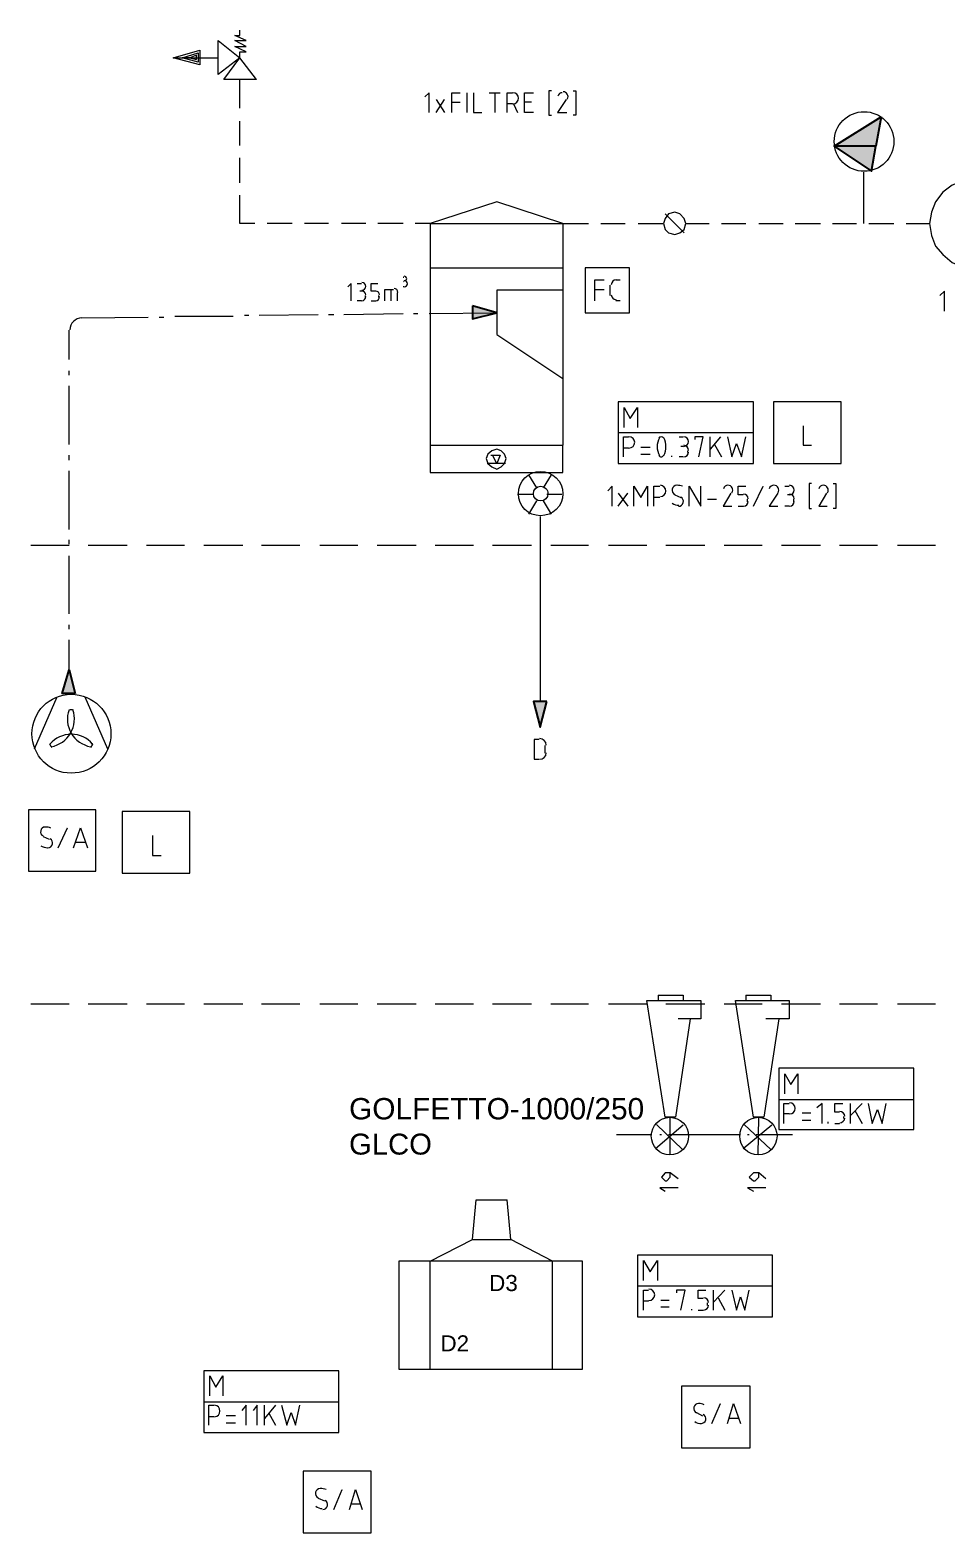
# Model space of a CAD drawing. Header units: millimetres. Extents: x 7 to 416, y 7 to 290.
# Drawn here: x 203.3 to 248, y 154.2 to 227.6 of the extents above; entities that cross this region are included whole.
import ezdxf

# ---------------------------------------------------------------- set-up
doc = ezdxf.new("R2010")
doc.units = ezdxf.units.MM
doc.header["$MEASUREMENT"] = 0
doc.layers.get('0').update_dxf_attribs({"linetype": 'CONTINUOUS'})
doc.styles.add('Arial$001', font='arial.ttf', dxfattribs={"height": 1.786464})

msp = doc.modelspace()

# ---------------------------------------------------------------- hatches: boundary and pattern name
at = {"true_color": 0x000007}
h = msp.add_hatch(color=0, dxfattribs=at)
h.paths.add_polyline_path([(244.82, 223.376), (244.572, 221.936), (242.536, 221.936)])
h.paths.add_polyline_path([(244.572, 221.936), (242.536, 221.936), (244.356, 220.712)])
at = {"true_color": 0x000006}
for points in [[(224.865, 214.143), (224.865, 213.498), (226.056, 213.795)], [(205.473, 195.197), (204.827, 195.197), (205.175, 196.355)]]:
    msp.add_hatch(color=0, dxfattribs=at).paths.add_polyline_path(points)
at = {"true_color": 0x000007}
msp.add_hatch(color=0, dxfattribs=at).paths.add_polyline_path([(228.505, 194.817), (227.843, 194.817), (228.174, 193.559)])

# ---------------------------------------------------------------- linework, layer by layer
at = {"color": 0, "linetype": 'Continuous', "lineweight": 15, "true_color": 0x000007}
for points in [[(214.325, 225.196), (213.514, 226.255), (212.455, 225.444), (212.455, 227.099), (213.514, 226.255), (213.514, 226.553), (213.812, 226.553), (213.266, 226.801), (213.812, 226.801), (213.266, 227.099), (213.812, 227.099), (213.266, 227.347), (213.514, 227.347), (213.514, 227.612)], [(210.254, 226.255), (211.065, 226.255), (211.396, 226.172), (211.396, 226.387), (211.065, 226.255), (210.685, 226.255), (211.479, 226.503), (211.479, 226.04), (210.685, 226.255)], [(211.148, 226.255), (211.065, 226.255), (211.065, 226.255)], [(211.148, 226.255), (212.455, 226.255), (212.455, 226.255)], [(214.325, 225.196), (212.72, 225.196), (213.514, 226.255)], [(222.747, 223.591), (222.747, 224.55), (222.548, 224.352)], [(223.094, 223.591), (223.508, 224.22), (223.508, 224.22)], [(223.094, 224.22), (223.508, 223.591), (223.508, 223.591)], [(223.856, 223.591), (223.856, 224.55), (224.269, 224.55)], [(223.856, 224.087), (224.269, 224.087), (224.269, 224.087)], [(224.617, 223.591), (224.617, 224.55), (224.617, 224.55)], [(224.914, 224.55), (224.914, 223.591), (225.328, 223.591)], [(225.676, 224.55), (226.222, 224.55), (226.222, 224.55)], [(225.973, 223.591), (225.973, 224.55), (225.973, 224.55)], [(226.569, 223.591), (226.569, 224.55), (226.817, 224.55)], [(226.817, 224.004), (226.569, 224.004), (226.569, 224.004)], [(226.867, 224.004), (227.066, 223.591), (227.066, 223.591)], [(227.843, 223.591), (227.413, 223.591), (227.413, 224.55), (227.843, 224.55)], [(227.744, 224.087), (227.413, 224.087), (227.413, 224.087)], [(228.72, 224.65), (228.604, 224.65), (228.604, 223.458), (228.72, 223.458)], [(229.448, 224.22), (229.018, 223.591), (229.481, 223.591)], [(229.779, 224.65), (229.911, 224.65), (229.911, 223.458), (229.779, 223.458)], [(243.976, 218.164), (243.976, 220.662), (243.976, 220.662)], [(229.283, 218.164), (226.056, 219.223), (222.797, 218.164), (222.797, 207.326), (229.283, 207.326)], [(229.283, 218.164), (226.056, 219.223), (222.797, 218.164), (222.797, 207.326), (229.283, 207.326)], [(222.797, 218.164), (229.283, 218.164), (229.283, 218.164)], [(222.797, 218.164), (229.283, 218.164), (229.283, 218.164)], [(229.283, 218.164), (229.283, 207.326), (229.283, 207.326)], [(229.283, 218.164), (229.283, 207.326), (229.283, 207.326)], [(222.797, 215.996), (229.283, 215.996), (229.283, 215.996)], [(222.797, 215.996), (229.283, 215.996), (229.283, 215.996)], [(230.838, 214.391), (230.838, 215.417), (231.301, 215.417)], [(230.838, 214.391), (230.838, 215.417), (231.301, 215.417)], [(231.599, 214.639), (231.599, 215.152), (231.599, 215.152)], [(231.599, 214.639), (231.599, 215.152), (231.599, 215.152)], [(231.864, 215.417), (232.079, 215.417), (232.079, 215.417)], [(231.864, 215.417), (232.079, 215.417), (232.079, 215.417)], [(229.283, 214.904), (226.056, 214.904), (226.056, 212.736), (229.283, 210.585)], [(229.283, 214.904), (226.056, 214.904), (226.056, 212.736), (229.283, 210.585)], [(230.838, 214.937), (231.301, 214.937), (231.301, 214.937)], [(230.838, 214.937), (231.301, 214.937), (231.301, 214.937)], [(232.079, 214.391), (231.864, 214.391), (231.864, 214.391)], [(232.079, 214.391), (231.864, 214.391), (231.864, 214.391)], [(247.914, 213.878), (247.914, 214.854), (247.699, 214.639)], [(222.797, 207.326), (222.797, 206.002), (229.283, 206.002), (229.283, 207.326)], [(226.486, 206.432), (225.593, 206.432), (225.593, 206.432)], [(225.758, 206.846), (226.222, 206.846), (226.056, 206.432), (225.841, 206.846)], [(228.009, 205.241), (227.628, 205.886), (227.628, 205.886)], [(228.009, 205.241), (227.628, 205.886), (227.628, 205.886)], [(228.34, 205.241), (228.72, 205.886), (228.72, 205.886)], [(228.34, 205.241), (228.72, 205.886), (228.72, 205.886)], [(227.066, 204.943), (227.843, 204.943), (227.843, 204.943)], [(227.066, 204.943), (227.843, 204.943), (227.843, 204.943)], [(228.505, 204.943), (229.233, 204.943), (229.233, 204.943)], [(228.505, 204.943), (229.233, 204.943), (229.233, 204.943)], [(231.682, 204.347), (231.682, 205.324), (231.483, 205.109)], [(231.98, 204.347), (232.46, 204.993), (232.46, 204.993)], [(231.98, 204.993), (232.46, 204.347), (232.46, 204.347)], [(232.741, 204.347), (232.741, 205.324), (233.088, 204.778), (233.419, 205.324), (233.419, 204.347)], [(233.717, 204.347), (233.717, 205.324), (234.015, 205.324)], [(234.743, 204.91), (235.041, 204.778), (235.041, 204.778)], [(235.455, 204.347), (235.455, 205.324), (236.017, 204.347), (236.017, 205.324)], [(237.49, 204.993), (237.109, 204.347), (237.539, 204.347)], [(238.085, 204.91), (237.837, 204.91), (237.837, 205.324), (238.218, 205.324)], [(238.598, 204.347), (239.062, 205.324), (239.062, 205.324)], [(239.773, 204.993), (239.359, 204.347), (239.773, 204.347)], [(240.121, 205.324), (240.336, 205.324), (240.336, 205.324)], [(240.336, 204.91), (240.253, 204.91), (240.253, 204.91)], [(241.428, 205.456), (241.312, 205.456), (241.312, 204.232), (241.428, 204.232)], [(242.156, 204.993), (241.775, 204.347), (242.189, 204.347)], [(242.487, 205.456), (242.619, 205.456), (242.619, 204.232), (242.487, 204.232)], [(227.628, 203.967), (228.009, 204.612), (228.009, 204.612)], [(227.628, 203.967), (228.009, 204.612), (228.009, 204.612)], [(228.72, 203.967), (228.34, 204.612), (228.34, 204.612)], [(228.72, 203.967), (228.34, 204.612), (228.34, 204.612)], [(234.015, 204.778), (233.717, 204.778), (233.717, 204.778)], [(236.348, 204.695), (236.778, 204.695), (236.778, 204.695)], [(237.837, 204.347), (238.085, 204.347), (238.085, 204.347)], [(238.3, 204.562), (238.3, 204.695), (238.3, 204.695)], [(240.336, 204.347), (240.121, 204.347), (240.121, 204.347)], [(240.551, 204.695), (240.551, 204.562), (240.551, 204.562)], [(228.174, 203.851), (228.174, 194.817), (228.174, 194.817)], [(228.124, 192.963), (227.876, 192.963), (227.876, 191.987)], [(228.422, 192.285), (228.422, 192.666), (228.422, 192.666)], [(227.876, 191.987), (228.124, 191.987), (228.124, 191.987)]]:
    msp.add_lwpolyline(points, dxfattribs=at)
for points in [[(210.254, 226.255), (211.562, 226.635), (211.562, 225.907)], [(244.82, 223.376), (242.536, 221.936), (244.356, 220.712)], [(251.554, 218.164), (251.471, 218.71), (251.256, 219.223), (250.925, 219.686), (250.462, 220.033), (249.949, 220.232), (249.353, 220.315), (248.807, 220.232), (248.294, 220.033), (247.831, 219.686), (247.484, 219.223), (247.285, 218.71), (247.186, 218.164), (247.285, 217.568), (247.484, 217.055), (247.831, 216.641), (248.294, 216.261), (248.807, 216.046), (249.353, 215.996), (249.949, 216.046), (250.462, 216.261), (250.925, 216.641), (251.256, 217.055), (251.471, 217.568)], [(230.375, 213.795), (232.542, 213.795), (232.542, 215.996), (230.375, 215.996)], [(230.375, 213.795), (232.542, 213.795), (232.542, 215.996), (230.375, 215.996)], [(226.519, 206.68), (226.437, 206.896), (226.271, 207.061), (226.056, 207.144), (225.808, 207.061), (225.626, 206.896), (225.543, 206.68), (225.626, 206.432), (225.808, 206.267), (226.056, 206.167), (226.271, 206.267), (226.437, 206.432)]]:
    msp.add_lwpolyline(points, close=True, dxfattribs=at)
at = {"color": 0, "linetype": 'Continuous', "lineweight": 15, "true_color": 0x000004}
msp.add_lwpolyline([(210.254, 226.255), (210.685, 226.255), (210.685, 226.255)], dxfattribs=at)
at = {"color": 0, "linetype": 'Continuous', "lineweight": 15, "true_color": 0x000006}
for points in [[(213.514, 223.789), (213.514, 225.196), (213.514, 225.196)], [(213.514, 221.969), (213.514, 223.161), (213.514, 223.161)], [(213.514, 220.149), (213.514, 221.374), (213.514, 221.374)], [(214.242, 218.164), (213.514, 218.164), (213.514, 219.553)], [(216.062, 218.164), (214.838, 218.164), (214.838, 218.164)], [(217.833, 218.164), (216.658, 218.164), (216.658, 218.164)], [(219.653, 218.164), (218.478, 218.164), (218.478, 218.164)], [(221.489, 218.164), (220.248, 218.164), (220.248, 218.164)], [(222.797, 218.164), (222.069, 218.164), (222.069, 218.164)], [(229.283, 218.164), (230.54, 218.164), (230.54, 218.164)], [(231.136, 218.164), (232.327, 218.164), (232.327, 218.164)], [(232.956, 218.164), (234.197, 218.164), (234.197, 218.164)], [(235.206, 217.7), (234.28, 218.627), (234.28, 218.627)], [(235.289, 218.164), (236.431, 218.164), (236.431, 218.164)], [(237.026, 218.164), (238.218, 218.164), (238.218, 218.164)], [(238.847, 218.164), (240.038, 218.164), (240.038, 218.164)], [(240.634, 218.164), (241.858, 218.164), (241.858, 218.164)], [(242.454, 218.164), (243.628, 218.164), (243.628, 218.164)], [(244.224, 218.164), (245.448, 218.164), (245.448, 218.164)], [(246.044, 218.164), (247.186, 218.164), (247.186, 218.164)], [(213.729, 213.68), (213.944, 213.68), (213.944, 213.68)], [(214.457, 213.68), (217.336, 213.713), (217.336, 213.713)], [(217.833, 213.713), (218.097, 213.713), (218.097, 213.713)], [(218.594, 213.713), (221.489, 213.762), (221.489, 213.762)], [(221.986, 213.762), (222.201, 213.762), (222.201, 213.762)], [(222.747, 213.762), (226.056, 213.795), (226.056, 213.795)], [(205.175, 211.512), (205.175, 212.951), (205.175, 212.951)], [(205.77, 213.547), (209.03, 213.58), (209.03, 213.58)], [(209.576, 213.58), (209.791, 213.58), (209.791, 213.58)], [(210.337, 213.63), (213.183, 213.63), (213.183, 213.63)], [(205.175, 210.751), (205.175, 210.966), (205.175, 210.966)], [(205.175, 207.359), (205.175, 210.238), (205.175, 210.238)], [(241.014, 208.285), (241.014, 207.326), (241.428, 207.326)], [(205.175, 206.598), (205.175, 206.846), (205.175, 206.846)], [(205.175, 203.206), (205.175, 206.085), (205.175, 206.085)], [(205.175, 202.494), (205.175, 202.709), (205.175, 202.709)], [(205.175, 199.102), (205.175, 201.932), (205.175, 201.932)], [(205.175, 198.341), (205.175, 198.556), (205.175, 198.556)], [(205.175, 196.355), (205.175, 197.828), (205.175, 197.828)], [(203.487, 192.5), (204.579, 195.032), (204.579, 195.032)], [(205.936, 195.032), (207.044, 192.5), (207.044, 192.5)], [(206.316, 192.748), (206.3, 192.765), (206.3, 192.765)], [(209.245, 188.264), (209.245, 187.288), (209.659, 187.288)]]:
    msp.add_lwpolyline(points, dxfattribs=at)
at = {"color": 0, "linetype": 'Continuous', "lineweight": -2, "true_color": 0x000007}
for points in [[(244.82, 223.376), (244.572, 221.936), (242.536, 221.936)], [(244.572, 221.936), (242.536, 221.936), (244.356, 220.712)], [(228.505, 194.817), (227.843, 194.817), (228.174, 193.559)]]:
    msp.add_lwpolyline(points, close=True, dxfattribs=at)
at = {"color": 0, "linetype": 'Continuous', "lineweight": 15, "true_color": 0x000006}
for points in [[(235.289, 218.164), (235.206, 218.412), (234.991, 218.627), (234.743, 218.71), (234.445, 218.627), (234.28, 218.412), (234.197, 218.164), (234.28, 217.866), (234.445, 217.7), (234.743, 217.618), (234.991, 217.7), (235.206, 217.866)], [(239.575, 206.432), (242.867, 206.432), (242.867, 209.444), (239.575, 209.444)], [(207.756, 186.428), (211.065, 186.428), (211.065, 189.439), (207.756, 189.439)]]:
    msp.add_lwpolyline(points, close=True, dxfattribs=at)
at = {"color": 0, "linetype": 'Continuous', "lineweight": 15, "true_color": 0x000001}
for points in [[(218.941, 214.391), (218.941, 215.235), (218.776, 215.069)], [(219.239, 215.235), (219.454, 215.235), (219.454, 215.235)], [(220.133, 214.854), (219.917, 214.854), (219.917, 215.235), (220.248, 215.235)], [(221.489, 215.533), (221.522, 215.533), (221.522, 215.533)], [(221.522, 215.318), (221.506, 215.334), (221.506, 215.334)], [(219.454, 214.391), (219.239, 214.391), (219.239, 214.391)], [(219.454, 214.854), (219.371, 214.854), (219.371, 214.854)], [(219.62, 214.639), (219.62, 214.556), (219.62, 214.556)], [(219.917, 214.391), (220.133, 214.391), (220.133, 214.391)], [(220.298, 214.556), (220.298, 214.639), (220.298, 214.639)], [(220.596, 214.391), (220.596, 214.937), (221.01, 214.937)], [(220.894, 214.391), (220.894, 214.937), (220.894, 214.937)], [(221.192, 214.772), (221.192, 214.391), (221.192, 214.391)], [(221.522, 215.069), (221.489, 215.069), (221.489, 215.069)]]:
    msp.add_lwpolyline(points, dxfattribs=at)
at = {"color": 0, "linetype": 'Continuous', "lineweight": -2, "true_color": 0x000006}
for points in [[(224.865, 214.143), (224.865, 213.498), (226.056, 213.795)], [(205.473, 195.197), (204.827, 195.197), (205.175, 196.355)]]:
    msp.add_lwpolyline(points, close=True, dxfattribs=at)
at = {"color": 0, "linetype": 'Continuous', "lineweight": 15, "true_color": 0x000005}
for points in [[(231.98, 206.432), (238.598, 206.432), (238.598, 209.444), (231.98, 209.444)], [(239.823, 173.902), (246.425, 173.902), (246.425, 176.897), (239.823, 176.897)], [(232.923, 164.752), (239.525, 164.752), (239.525, 167.763), (232.923, 167.763)], [(211.744, 159.11), (218.346, 159.11), (218.346, 162.121), (211.744, 162.121)]]:
    msp.add_lwpolyline(points, close=True, dxfattribs=at)
for points in [[(232.278, 208.203), (232.278, 209.179), (232.575, 208.633), (232.923, 209.179), (232.923, 208.203)], [(231.98, 207.954), (238.598, 207.954), (238.598, 207.954)], [(232.245, 206.763), (232.245, 207.739), (232.493, 207.739)], [(232.493, 207.193), (232.245, 207.193), (232.245, 207.193)], [(233.552, 207.226), (233.088, 207.226), (233.088, 207.226)], [(234.958, 207.739), (235.157, 207.739), (235.157, 207.739)], [(235.157, 207.276), (235.041, 207.276), (235.041, 207.276)], [(235.372, 207.061), (235.372, 206.978), (235.372, 206.978)], [(235.918, 206.763), (236.133, 207.739), (235.719, 207.739), (235.719, 207.607)], [(236.48, 206.763), (236.48, 207.739), (236.48, 207.739)], [(236.977, 207.739), (236.48, 207.144), (236.48, 207.144)], [(236.695, 207.359), (237.026, 206.763), (237.026, 206.763)], [(237.324, 207.739), (237.539, 206.763), (237.754, 207.408), (238.003, 206.763), (238.218, 207.739)], [(233.088, 206.896), (233.552, 206.896), (233.552, 206.896)], [(234.611, 206.763), (234.611, 206.813), (234.611, 206.813)], [(235.157, 206.763), (234.958, 206.763), (234.958, 206.763)], [(240.121, 175.639), (240.121, 176.616), (240.418, 176.103), (240.749, 176.616), (240.749, 175.639)], [(239.823, 175.375), (246.425, 175.375), (246.425, 175.375)], [(240.071, 174.2), (240.071, 175.176), (240.336, 175.176)], [(241.941, 174.2), (241.941, 175.176), (241.692, 174.961)], [(242.785, 174.746), (242.569, 174.746), (242.569, 175.176), (242.95, 175.176)], [(243.331, 174.2), (243.331, 175.176), (243.331, 175.176)], [(243.893, 175.176), (243.331, 174.58), (243.331, 174.58)], [(243.546, 174.829), (243.893, 174.2), (243.893, 174.2)], [(244.191, 175.176), (244.39, 174.2), (244.654, 174.878), (244.869, 174.2), (245.068, 175.176)], [(240.336, 174.663), (240.071, 174.663), (240.071, 174.663)], [(241.395, 174.696), (240.964, 174.696), (240.964, 174.696)], [(240.964, 174.365), (241.395, 174.365), (241.395, 174.365)], [(242.239, 174.2), (242.239, 174.283), (242.239, 174.283)], [(242.569, 174.2), (242.785, 174.2), (242.785, 174.2)], [(243, 174.448), (243, 174.531), (243, 174.531)], [(233.221, 166.522), (233.221, 167.499), (233.552, 166.953), (233.899, 167.499), (233.899, 166.522)], [(232.923, 166.274), (239.525, 166.274), (239.525, 166.274)], [(233.221, 165.083), (233.221, 166.059), (233.469, 166.059)], [(235.041, 165.083), (235.256, 166.059), (234.826, 166.059), (234.826, 165.927)], [(236.133, 165.645), (235.885, 165.645), (235.885, 166.059), (236.265, 166.059)], [(236.646, 165.083), (236.646, 166.059), (236.646, 166.059)], [(237.192, 166.059), (236.646, 165.463), (236.646, 165.463)], [(237.539, 166.059), (237.754, 165.083), (237.953, 165.728), (238.168, 165.083), (238.383, 166.059)], [(233.469, 165.513), (233.221, 165.513), (233.221, 165.513)], [(234.478, 165.546), (234.065, 165.546), (234.065, 165.546)], [(234.065, 165.248), (234.478, 165.248), (234.478, 165.248)], [(236.348, 165.298), (236.348, 165.43), (236.348, 165.43)], [(236.861, 165.679), (237.192, 165.083), (237.192, 165.083)], [(235.587, 165.083), (235.587, 165.133), (235.587, 165.133)], [(235.885, 165.083), (236.133, 165.083), (236.133, 165.083)], [(212.041, 160.897), (212.041, 161.873), (212.339, 161.31), (212.67, 161.873), (212.67, 160.897)], [(211.744, 160.599), (218.346, 160.599), (218.346, 160.599)], [(211.992, 159.457), (211.992, 160.433), (212.24, 160.433)], [(213.812, 159.457), (213.812, 160.433), (213.597, 160.169)], [(214.358, 159.457), (214.358, 160.433), (214.159, 160.169)], [(214.705, 159.457), (214.705, 160.433), (214.705, 160.433)], [(215.251, 160.433), (214.705, 159.788), (214.705, 159.788)], [(214.92, 160.053), (215.251, 159.457), (215.251, 159.457)], [(215.549, 160.433), (215.797, 159.457), (216.013, 160.086), (216.228, 159.457), (216.443, 160.433)], [(212.24, 159.871), (211.992, 159.871), (211.992, 159.871)], [(213.299, 159.92), (212.836, 159.92), (212.836, 159.92)], [(212.836, 159.573), (213.299, 159.573), (213.299, 159.573)]]:
    msp.add_lwpolyline(points, dxfattribs=at)
at = {"color": 0, "linetype": 'Continuous', "lineweight": 20, "true_color": 0xbababa}
for points in [[(203.305, 202.445), (205.175, 202.445), (205.175, 202.445)], [(206.101, 202.445), (208.004, 202.445), (208.004, 202.445)], [(208.947, 202.445), (210.8, 202.445), (210.8, 202.445)], [(211.744, 202.445), (213.646, 202.445), (213.646, 202.445)], [(214.573, 202.445), (216.443, 202.445), (216.443, 202.445)], [(217.419, 202.445), (219.272, 202.445), (219.272, 202.445)], [(220.215, 202.445), (222.118, 202.445), (222.118, 202.445)], [(223.045, 202.445), (224.914, 202.445), (224.914, 202.445)], [(225.841, 202.445), (227.744, 202.445), (227.744, 202.445)], [(228.687, 202.445), (230.54, 202.445), (230.54, 202.445)], [(231.516, 202.445), (233.386, 202.445), (233.386, 202.445)], [(234.313, 202.445), (236.216, 202.445), (236.216, 202.445)], [(237.159, 202.445), (239.012, 202.445), (239.012, 202.445)], [(239.955, 202.445), (241.858, 202.445), (241.858, 202.445)], [(242.785, 202.445), (244.654, 202.445), (244.654, 202.445)], [(245.631, 202.445), (247.484, 202.445), (247.484, 202.445)], [(203.305, 180.041), (205.175, 180.041), (205.175, 180.041)], [(206.101, 180.041), (208.004, 180.041), (208.004, 180.041)], [(208.947, 180.041), (210.8, 180.041), (210.8, 180.041)], [(211.744, 180.041), (213.646, 180.041), (213.646, 180.041)], [(214.573, 180.041), (216.443, 180.041), (216.443, 180.041)], [(217.419, 180.041), (219.272, 180.041), (219.272, 180.041)], [(220.215, 180.041), (222.118, 180.041), (222.118, 180.041)], [(223.045, 180.041), (224.914, 180.041), (224.914, 180.041)], [(225.841, 180.041), (227.744, 180.041), (227.744, 180.041)], [(228.687, 180.041), (230.54, 180.041), (230.54, 180.041)], [(231.516, 180.041), (233.386, 180.041), (233.386, 180.041)], [(234.313, 180.041), (236.216, 180.041), (236.216, 180.041)], [(237.159, 180.041), (239.012, 180.041), (239.012, 180.041)], [(239.955, 180.041), (241.858, 180.041), (241.858, 180.041)], [(242.785, 180.041), (244.654, 180.041), (244.654, 180.041)], [(245.631, 180.041), (247.484, 180.041), (247.484, 180.041)]]:
    msp.add_lwpolyline(points, dxfattribs=at)
at = {"color": 0, "linetype": 'Continuous', "lineweight": 15, "true_color": 0x000003}
for points in [[(203.189, 186.527), (206.482, 186.527), (206.482, 189.522), (203.189, 189.522)], [(235.074, 158.349), (238.433, 158.349), (238.433, 161.36), (235.074, 161.36)], [(216.608, 154.195), (219.917, 154.195), (219.917, 157.207), (216.608, 157.207)]]:
    msp.add_lwpolyline(points, close=True, dxfattribs=at)
for points in [[(203.901, 188.215), (204.198, 188.082), (204.198, 188.082)], [(204.629, 187.669), (205.092, 188.645), (205.092, 188.645)], [(205.39, 187.669), (205.721, 188.645), (206.068, 187.669)], [(205.936, 187.917), (205.506, 187.917), (205.506, 187.917)], [(235.802, 160.086), (236.1, 159.92), (236.1, 159.92)], [(236.563, 159.54), (236.977, 160.516), (236.977, 160.516)], [(237.324, 159.54), (237.622, 160.516), (237.953, 159.54)], [(237.87, 159.788), (237.407, 159.788), (237.407, 159.788)], [(217.336, 155.9), (217.634, 155.767), (217.634, 155.767)], [(218.097, 155.337), (218.511, 156.313), (218.511, 156.313)], [(218.859, 155.337), (219.156, 156.313), (219.487, 155.337)], [(219.405, 155.602), (218.941, 155.602), (218.941, 155.602)]]:
    msp.add_lwpolyline(points, dxfattribs=at)
at = {"color": 0, "linetype": 'Continuous', "lineweight": 5, "true_color": 0x000007}
for points in [[(234.28, 174.498), (233.386, 180.206), (235.67, 180.206)], [(233.932, 180.471), (233.932, 180.206), (233.932, 180.206)], [(233.932, 180.471), (235.157, 180.471), (235.157, 180.471)], [(235.67, 180.206), (236.017, 180.206), (236.017, 179.313), (234.908, 179.313)], [(235.157, 180.471), (235.157, 180.206), (235.157, 180.206)], [(238.598, 174.498), (237.705, 180.206), (239.988, 180.206)], [(238.218, 180.471), (238.218, 180.206), (238.218, 180.206)], [(238.218, 180.471), (239.442, 180.471), (239.442, 180.471)], [(239.988, 180.206), (240.336, 180.206), (240.336, 179.313), (239.194, 179.313)], [(239.442, 180.471), (239.442, 180.206), (239.442, 180.206)], [(235.504, 179.313), (234.776, 174.498), (234.28, 174.498)], [(239.823, 179.313), (239.095, 174.498), (238.598, 174.498)], [(235.157, 174.117), (233.8, 172.959), (233.8, 172.959)], [(233.85, 174.15), (235.124, 172.926), (235.124, 172.926)], [(234.528, 172.661), (234.528, 174.498), (234.528, 174.498)], [(239.492, 174.117), (238.085, 172.959), (238.085, 172.959)], [(238.135, 174.15), (239.442, 172.926), (239.442, 172.926)], [(238.813, 172.661), (238.847, 174.498), (238.847, 174.498)], [(233.634, 173.637), (231.897, 173.637), (231.897, 173.637)], [(234.098, 173.637), (234.015, 173.637), (234.015, 173.637)], [(236.183, 173.637), (234.445, 173.637), (234.445, 173.637)], [(237.953, 173.637), (236.183, 173.637), (236.183, 173.637)], [(238.383, 173.637), (238.3, 173.637), (238.3, 173.637)], [(240.501, 173.637), (238.714, 173.637), (238.714, 173.637)], [(234.908, 171.486), (234.528, 171.784), (234.28, 171.784), (234.098, 171.569), (234.28, 171.404), (234.362, 171.404), (234.528, 171.569), (234.528, 171.784)], [(239.194, 171.486), (238.847, 171.784), (238.598, 171.784), (238.383, 171.569), (238.598, 171.404), (238.681, 171.404), (238.847, 171.569), (238.847, 171.784)], [(222.797, 167.466), (224.865, 168.525), (225.047, 170.46)], [(225.047, 170.46), (226.569, 170.46), (226.569, 170.46)], [(228.77, 167.466), (226.735, 168.525), (226.569, 170.46)], [(234.908, 171.056), (234.015, 171.056), (234.28, 170.891)], [(239.194, 171.056), (238.3, 171.056), (238.598, 170.891)], [(224.865, 168.525), (226.735, 168.525), (226.735, 168.525)], [(222.797, 162.204), (222.797, 167.466), (222.797, 167.466)], [(228.77, 162.204), (228.77, 167.466), (228.77, 167.466)]]:
    msp.add_lwpolyline(points, dxfattribs=at)
msp.add_lwpolyline([(230.242, 162.204), (230.242, 167.466), (221.274, 167.466), (221.274, 162.204)], close=True, dxfattribs=at)
at = {"color": 0, "linetype": 'Continuous', "lineweight": 15, "true_color": 0x000007}
for points, knots in [([(226.834, 224.004), (226.999, 224.004), (227.115, 224.137), (227.115, 224.286), (227.115, 224.286), (227.115, 224.435), (226.999, 224.55), (226.834, 224.55)], [0, 0, 0, 0, 0.125, 0.125, 0.125, 0.125, 1, 1, 1, 1]), ([(229.498, 224.236), (229.547, 224.319), (229.547, 224.402), (229.498, 224.484), (229.498, 224.484), (229.465, 224.55), (229.382, 224.6), (229.299, 224.6)], [0, 0, 0, 0, 0.125, 0.125, 0.125, 0.125, 1, 1, 1, 1]), ([(245.448, 222.168), (245.448, 222.979), (244.803, 223.624), (243.992, 223.624), (243.992, 223.624), (243.182, 223.624), (242.536, 222.979), (242.536, 222.168), (242.536, 222.168), (242.536, 221.357), (243.182, 220.712), (243.992, 220.712), (243.992, 220.712), (244.803, 220.712), (245.448, 221.357), (245.448, 222.168)], [0, 0, 0, 0, 0.0625, 0.0625, 0.0625, 0.0625, 0.125, 0.125, 0.125, 0.125, 0.1875, 0.1875, 0.1875, 0.1875, 1, 1, 1, 1]), ([(229.283, 204.96), (229.283, 205.572), (228.786, 206.052), (228.191, 206.052), (228.191, 206.052), (227.595, 206.052), (227.115, 205.572), (227.115, 204.96), (227.115, 204.96), (227.115, 204.364), (227.595, 203.884), (228.191, 203.884), (228.191, 203.884), (228.786, 203.884), (229.283, 204.364), (229.283, 204.96)], [0, 0, 0, 0, 0.0625, 0.0625, 0.0625, 0.0625, 0.125, 0.125, 0.125, 0.125, 0.1875, 0.1875, 0.1875, 0.1875, 1, 1, 1, 1]), ([(229.283, 204.96), (229.283, 205.572), (228.786, 206.052), (228.191, 206.052), (228.191, 206.052), (227.595, 206.052), (227.115, 205.572), (227.115, 204.96), (227.115, 204.96), (227.115, 204.364), (227.595, 203.884), (228.191, 203.884), (228.191, 203.884), (228.786, 203.884), (229.283, 204.364), (229.283, 204.96)], [0, 0, 0, 0, 0.0625, 0.0625, 0.0625, 0.0625, 0.125, 0.125, 0.125, 0.125, 0.1875, 0.1875, 0.1875, 0.1875, 1, 1, 1, 1]), ([(228.555, 204.96), (228.555, 205.158), (228.389, 205.324), (228.191, 205.324), (228.191, 205.324), (227.992, 205.324), (227.843, 205.158), (227.843, 204.96), (227.843, 204.96), (227.843, 204.761), (227.992, 204.612), (228.191, 204.612), (228.191, 204.612), (228.389, 204.612), (228.555, 204.761), (228.555, 204.96)], [0, 0, 0, 0, 0.0625, 0.0625, 0.0625, 0.0625, 0.125, 0.125, 0.125, 0.125, 0.1875, 0.1875, 0.1875, 0.1875, 1, 1, 1, 1]), ([(228.555, 204.96), (228.555, 205.158), (228.389, 205.324), (228.191, 205.324), (228.191, 205.324), (227.992, 205.324), (227.843, 205.158), (227.843, 204.96), (227.843, 204.96), (227.843, 204.761), (227.992, 204.612), (228.191, 204.612), (228.191, 204.612), (228.389, 204.612), (228.555, 204.761), (228.555, 204.96)], [0, 0, 0, 0, 0.0625, 0.0625, 0.0625, 0.0625, 0.125, 0.125, 0.125, 0.125, 0.1875, 0.1875, 0.1875, 0.1875, 1, 1, 1, 1]), ([(234.048, 204.827), (234.197, 204.827), (234.313, 204.943), (234.313, 205.092), (234.313, 205.092), (234.313, 205.241), (234.197, 205.373), (234.048, 205.373)], [0, 0, 0, 0, 0.125, 0.125, 0.125, 0.125, 1, 1, 1, 1]), ([(234.842, 205.373), (234.743, 205.373), (234.644, 205.291), (234.627, 205.191), (234.627, 205.191), (234.594, 205.092), (234.644, 204.976), (234.743, 204.926)], [0, 0, 0, 0, 0.125, 0.125, 0.125, 0.125, 1, 1, 1, 1]), ([(237.539, 205.009), (237.589, 205.092), (237.589, 205.175), (237.556, 205.257), (237.556, 205.257), (237.506, 205.324), (237.424, 205.373), (237.341, 205.373)], [0, 0, 0, 0, 0.125, 0.125, 0.125, 0.125, 1, 1, 1, 1]), ([(239.79, 205.009), (239.839, 205.092), (239.839, 205.175), (239.79, 205.257), (239.79, 205.257), (239.757, 205.324), (239.674, 205.373), (239.591, 205.373)], [0, 0, 0, 0, 0.125, 0.125, 0.125, 0.125, 1, 1, 1, 1]), ([(240.352, 204.91), (240.485, 204.91), (240.584, 205.009), (240.584, 205.142), (240.584, 205.142), (240.584, 205.257), (240.485, 205.373), (240.352, 205.373)], [0, 0, 0, 0, 0.125, 0.125, 0.125, 0.125, 1, 1, 1, 1]), ([(242.205, 205.009), (242.255, 205.092), (242.255, 205.175), (242.205, 205.257), (242.205, 205.257), (242.172, 205.324), (242.09, 205.373), (242.007, 205.373)], [0, 0, 0, 0, 0.125, 0.125, 0.125, 0.125, 1, 1, 1, 1]), ([(234.925, 204.347), (235.041, 204.347), (235.14, 204.43), (235.157, 204.529), (235.157, 204.529), (235.19, 204.645), (235.14, 204.744), (235.041, 204.794)], [0, 0, 0, 0, 0.125, 0.125, 0.125, 0.125, 1, 1, 1, 1])]:
    msp.add_open_spline(points, degree=3, knots=knots, dxfattribs=at)
for points in [[(229.25, 224.55), (229.15, 224.567), (229.051, 224.484), (229.035, 224.385)], [(231.88, 215.417), (231.748, 215.417), (231.649, 215.301), (231.649, 215.169)], [(231.88, 215.417), (231.748, 215.417), (231.649, 215.301), (231.649, 215.169)], [(231.649, 214.672), (231.649, 214.54), (231.748, 214.441), (231.88, 214.441)], [(231.649, 214.672), (231.649, 214.54), (231.748, 214.441), (231.88, 214.441)], [(235.124, 205.324), (235.041, 205.357), (234.942, 205.373), (234.859, 205.373)], [(237.341, 205.373), (237.242, 205.373), (237.142, 205.307), (237.126, 205.208)], [(238.334, 204.711), (238.334, 204.844), (238.234, 204.943), (238.102, 204.943)], [(239.591, 205.373), (239.492, 205.373), (239.393, 205.307), (239.359, 205.208)], [(240.584, 204.711), (240.584, 204.844), (240.485, 204.943), (240.352, 204.943)], [(242.007, 205.373), (241.908, 205.373), (241.808, 205.307), (241.775, 205.208)], [(234.627, 204.496), (234.726, 204.43), (234.826, 204.397), (234.942, 204.397)], [(238.102, 204.347), (238.234, 204.347), (238.334, 204.463), (238.334, 204.579)], [(240.352, 204.347), (240.485, 204.347), (240.584, 204.463), (240.584, 204.579)], [(228.472, 192.682), (228.472, 192.864), (228.323, 192.997), (228.158, 192.997)], [(228.158, 191.987), (228.323, 191.987), (228.472, 192.12), (228.472, 192.302)]]:
    msp.add_open_spline(points, degree=3, dxfattribs=at)
at = {"color": 0, "linetype": 'Continuous', "lineweight": 15, "true_color": 0x000001}
for points in [[(219.471, 214.904), (219.57, 214.904), (219.653, 214.987), (219.653, 215.086), (219.653, 215.086), (219.653, 215.202), (219.57, 215.285), (219.471, 215.285)], [(221.539, 215.367), (221.605, 215.367), (221.655, 215.417), (221.655, 215.467), (221.655, 215.467), (221.655, 215.533), (221.605, 215.582), (221.539, 215.582)], [(221.539, 215.069), (221.622, 215.069), (221.688, 215.136), (221.688, 215.218), (221.688, 215.218), (221.688, 215.301), (221.622, 215.367), (221.539, 215.367)]]:
    msp.add_open_spline(points, degree=3, knots=[0, 0, 0, 0, 0.125, 0.125, 0.125, 0.125, 1, 1, 1, 1], dxfattribs=at)
for points in [[(219.653, 214.672), (219.653, 214.772), (219.57, 214.854), (219.471, 214.854)], [(219.471, 214.391), (219.57, 214.391), (219.653, 214.474), (219.653, 214.59)], [(220.331, 214.672), (220.331, 214.772), (220.248, 214.854), (220.149, 214.854)], [(220.149, 214.391), (220.248, 214.391), (220.331, 214.474), (220.331, 214.59)], [(221.225, 214.788), (221.225, 214.904), (221.142, 214.987), (221.043, 214.987)]]:
    msp.add_open_spline(points, degree=3, dxfattribs=at)
at = {"color": 0, "linetype": 'Continuous', "lineweight": 15, "true_color": 0x000006}
for points in [[(205.787, 213.547), (205.473, 213.547), (205.208, 213.282), (205.208, 212.968)], [(205.175, 194.403), (205.026, 194.039), (205.075, 193.609), (205.274, 193.261)], [(205.274, 194.403), (205.241, 194.403), (205.208, 194.403), (205.175, 194.386)], [(205.241, 193.261), (205.439, 193.609), (205.489, 194.039), (205.357, 194.403)], [(205.39, 194.386), (205.357, 194.403), (205.324, 194.403), (205.274, 194.403)], [(205.274, 193.212), (204.877, 193.212), (204.496, 193.03), (204.232, 192.732)], [(204.298, 192.599), (204.695, 192.682), (205.042, 192.914), (205.241, 193.261)], [(205.274, 193.261), (205.473, 192.914), (205.82, 192.682), (206.217, 192.599)], [(206.316, 192.732), (206.068, 193.03), (205.688, 193.212), (205.274, 193.212)], [(204.215, 192.748), (204.248, 192.682), (204.281, 192.616), (204.331, 192.566)], [(206.234, 192.566), (206.267, 192.616), (206.3, 192.682), (206.333, 192.748)]]:
    msp.add_open_spline(points, degree=3, dxfattribs=at)
at = {"color": 0, "linetype": 'Continuous', "lineweight": 15, "true_color": 0x000005}
for points in [[(232.509, 207.193), (232.675, 207.193), (232.791, 207.309), (232.791, 207.475), (232.791, 207.475), (232.791, 207.624), (232.675, 207.739), (232.509, 207.739)], [(234.197, 207.69), (234.18, 207.723), (234.131, 207.739), (234.081, 207.739), (234.081, 207.739), (234.032, 207.739), (233.998, 207.723), (233.965, 207.69)], [(235.19, 207.276), (235.306, 207.276), (235.421, 207.375), (235.421, 207.508), (235.421, 207.508), (235.421, 207.64), (235.306, 207.739), (235.19, 207.739)], [(233.965, 206.829), (233.998, 206.796), (234.032, 206.763), (234.081, 206.763), (234.081, 206.763), (234.131, 206.763), (234.18, 206.796), (234.197, 206.829)], [(240.352, 174.663), (240.501, 174.663), (240.634, 174.779), (240.634, 174.928), (240.634, 174.928), (240.634, 175.093), (240.501, 175.209), (240.352, 175.209)], [(233.485, 165.546), (233.634, 165.546), (233.767, 165.679), (233.767, 165.827), (233.767, 165.827), (233.767, 165.976), (233.634, 166.109), (233.485, 166.109)], [(212.273, 159.871), (212.422, 159.871), (212.538, 160.003), (212.538, 160.152), (212.538, 160.152), (212.538, 160.301), (212.422, 160.433), (212.273, 160.433)]]:
    msp.add_open_spline(points, degree=3, knots=[0, 0, 0, 0, 0.125, 0.125, 0.125, 0.125, 1, 1, 1, 1], dxfattribs=at)
for points in [[(233.998, 207.69), (233.85, 207.425), (233.85, 207.094), (233.998, 206.829)], [(234.214, 206.829), (234.346, 207.094), (234.346, 207.425), (234.214, 207.69)], [(235.421, 207.078), (235.421, 207.21), (235.306, 207.326), (235.19, 207.326)], [(235.19, 206.763), (235.306, 206.763), (235.421, 206.879), (235.421, 206.995)], [(243.049, 174.547), (243.049, 174.68), (242.933, 174.779), (242.801, 174.779)], [(242.801, 174.233), (242.933, 174.233), (243.049, 174.349), (243.049, 174.465)], [(236.398, 165.447), (236.398, 165.579), (236.282, 165.679), (236.166, 165.679)], [(236.166, 165.083), (236.282, 165.083), (236.398, 165.199), (236.398, 165.315)]]:
    msp.add_open_spline(points, degree=3, dxfattribs=at)
at = {"color": 0, "linetype": 'Continuous', "lineweight": 15, "true_color": 0x000006}
msp.add_open_spline([(207.21, 193.228), (207.21, 194.304), (206.349, 195.164), (205.274, 195.164), (205.274, 195.164), (204.215, 195.164), (203.355, 194.304), (203.355, 193.228), (203.355, 193.228), (203.355, 192.169), (204.215, 191.309), (205.274, 191.309), (205.274, 191.309), (206.349, 191.309), (207.21, 192.169), (207.21, 193.228)], degree=3, knots=[0, 0, 0, 0, 0.0625, 0.0625, 0.0625, 0.0625, 0.125, 0.125, 0.125, 0.125, 0.1875, 0.1875, 0.1875, 0.1875, 1, 1, 1, 1], dxfattribs=at)
at = {"color": 0, "linetype": 'Continuous', "lineweight": 15, "true_color": 0x000003}
for points in [[(204, 188.678), (203.901, 188.678), (203.801, 188.612), (203.785, 188.496), (203.785, 188.496), (203.752, 188.397), (203.801, 188.281), (203.901, 188.248)], [(204.132, 187.669), (204.248, 187.669), (204.331, 187.735), (204.364, 187.851), (204.364, 187.851), (204.38, 187.95), (204.331, 188.049), (204.248, 188.099)], [(235.901, 160.516), (235.802, 160.516), (235.703, 160.433), (235.686, 160.334), (235.686, 160.334), (235.653, 160.235), (235.703, 160.119), (235.802, 160.069)], [(236.034, 159.54), (236.133, 159.54), (236.232, 159.606), (236.265, 159.722), (236.265, 159.722), (236.282, 159.821), (236.232, 159.937), (236.133, 159.987)], [(217.436, 156.363), (217.32, 156.363), (217.237, 156.28), (217.204, 156.181), (217.204, 156.181), (217.187, 156.082), (217.237, 155.966), (217.336, 155.916)], [(217.568, 155.337), (217.667, 155.337), (217.766, 155.42), (217.783, 155.519), (217.783, 155.519), (217.816, 155.635), (217.766, 155.734), (217.667, 155.784)]]:
    msp.add_open_spline(points, degree=3, knots=[0, 0, 0, 0, 0.125, 0.125, 0.125, 0.125, 1, 1, 1, 1], dxfattribs=at)
for points in [[(204.281, 188.628), (204.198, 188.661), (204.116, 188.678), (204.016, 188.678)], [(203.785, 187.768), (203.884, 187.702), (204, 187.669), (204.116, 187.669)], [(236.183, 160.45), (236.1, 160.5), (236.001, 160.516), (235.918, 160.516)], [(235.719, 159.639), (235.819, 159.573), (235.934, 159.54), (236.05, 159.54)], [(217.717, 156.313), (217.634, 156.346), (217.535, 156.363), (217.436, 156.363)], [(217.22, 155.503), (217.303, 155.436), (217.419, 155.387), (217.535, 155.387)]]:
    msp.add_open_spline(points, degree=3, dxfattribs=at)
at = {"color": 0, "linetype": 'Continuous', "lineweight": 5, "true_color": 0x000007}
for points in [[(235.421, 173.588), (235.421, 174.084), (235.008, 174.498), (234.511, 174.498), (234.511, 174.498), (233.998, 174.498), (233.601, 174.084), (233.601, 173.588), (233.601, 173.588), (233.601, 173.075), (233.998, 172.661), (234.511, 172.661), (234.511, 172.661), (235.008, 172.661), (235.421, 173.075), (235.421, 173.588)], [(239.74, 173.588), (239.74, 174.084), (239.326, 174.498), (238.83, 174.498), (238.83, 174.498), (238.317, 174.498), (237.92, 174.084), (237.92, 173.588), (237.92, 173.588), (237.92, 173.075), (238.317, 172.661), (238.83, 172.661), (238.83, 172.661), (239.326, 172.661), (239.74, 173.075), (239.74, 173.588)]]:
    msp.add_open_spline(points, degree=3, knots=[0, 0, 0, 0, 0.0625, 0.0625, 0.0625, 0.0625, 0.125, 0.125, 0.125, 0.125, 0.1875, 0.1875, 0.1875, 0.1875, 1, 1, 1, 1], dxfattribs=at)

# ---------------------------------------------------------------- texts
at = {"color": 0, "true_color": 0x000007, "style": 'Arial$001'}
for s, height, p in [('GOLFETTO-1000/250', 1.04289, (218.842, 174.398)), ('GLCO', 1.022, (218.842, 172.679)), ('D3', 0.7879, (225.676, 166.01)), ('D2', 0.78, (223.309, 163.068))]:
    msp.add_text(s, height=height, dxfattribs=at).set_placement(p)

doc.saveas('drawing.dxf')
